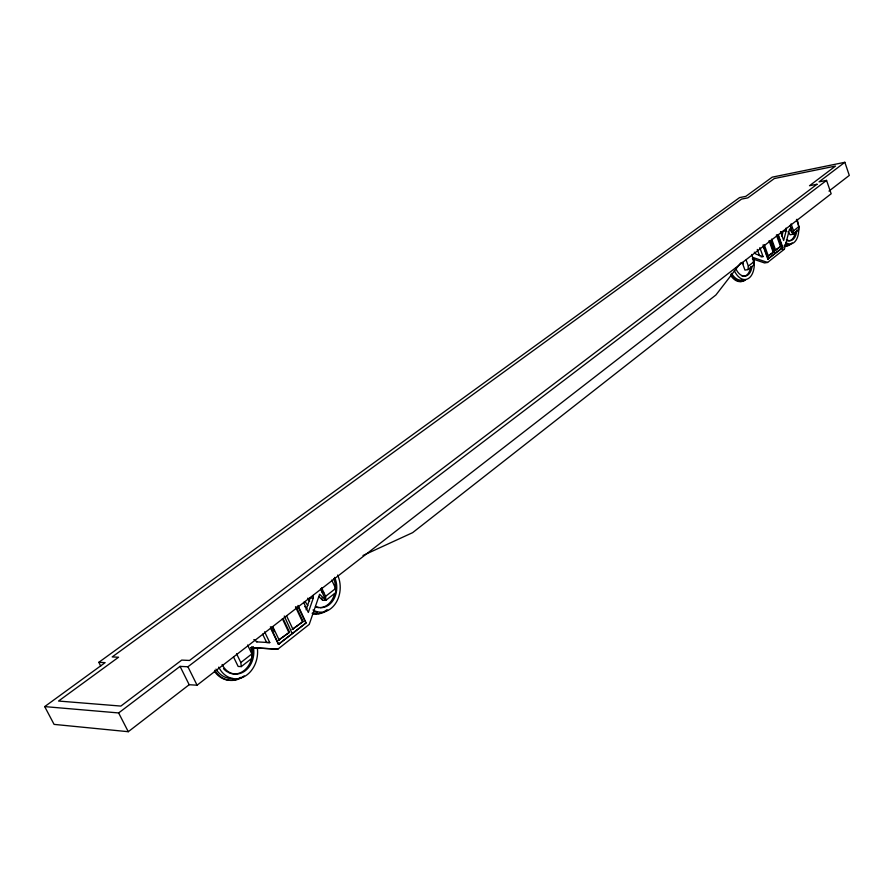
<?xml version="1.0" encoding="UTF-8"?>
<svg xmlns="http://www.w3.org/2000/svg" width="894" height="894" viewBox="0 0 894 894"><rect width="100%" height="100%" fill="white"/><g stroke="black" fill="none" stroke-linecap="round" stroke-linejoin="round"><path stroke-width="1.34" d="M742.132 262.322L744.959 270.1L747.999 269.608L748.345 266.121L746.144 260.031M747.999 269.608L753.821 265.049L754.167 261.573L751.597 254.455M787.983 231.624L790.14 234.764L793.146 234.239L793.537 230.82L791.089 223.869M752.346 258.802L764.56 262.948L767.588 262.456L784.396 249.191L789.558 228.998L793.146 234.239L798.577 229.982L798.979 226.573L796.487 219.488M785.994 228.115L786.128 230.842L783.658 240.464L780.529 231.635M781.881 236.184L783.122 231.378L786.128 230.842M306.072 609.809L310.117 598.086L313.269 598.097L313.202 595.449M313.269 598.097L308.318 612.446L303.58 602.332M740.791 262.791L715.904 294.986L412.648 532.645L362.998 555.476M250.588 647.625L277.833 649.2L309.235 624.403L319.594 594.286L325.863 600.343L335.887 592.487L335.63 588.487L331.741 580.072M270.591 628.024L278.392 644.373L306.139 622.85L297.948 605.439M763.174 246.174L767.801 259.081L782.809 247.504L778.272 234.709M278.392 644.373L306.139 622.85M767.801 259.081L782.809 247.504M233.535 656.967L238.15 666.455L241.279 666.611L252.298 657.984L251.873 653.905L247.582 645.021M289.533 632.203L278.481 640.238L289.533 632.203L283.141 618.715M303.144 621.509L292.237 629.432L303.144 621.509L296.26 606.881M767.611 256.265L773.846 251.84L769.812 240.553M771.835 241.726L774.953 250.499L781.132 246.118L777.143 234.876M773.846 251.84L768.359 256.142L764.303 244.811M774.953 250.499L781.132 246.118M241.279 666.611L240.832 662.532L251.873 653.905M319.124 596.879L322.7 600.332L325.863 600.343L325.584 596.343L335.63 588.487M748.345 266.121L754.167 261.573M793.537 230.82L798.979 226.573M100.72 666.03L98.821 662.32L105.123 662.633L44.7 706.606L54.076 724.386L128.278 731.705L189.182 684.715L197.071 685.206L831.163 193.774L826.559 180.387L819.027 181.873L844.852 162.295L849.3 175.414L828.973 191.093M44.7 706.606L118.634 712.943L180.052 666.376L187.919 666.768L826.559 180.387M98.821 662.32L739.561 197.596L745.831 196.356L772.204 177.157L844.852 162.295M790.922 227.936L792.43 227.668M796.576 230.328L798.577 229.982M782.384 249.527L784.396 249.191M775.154 253.293L770.952 240.374M761.029 256.924L763.051 256.589L759.833 247.649M322.131 592.32L323.717 592.32M292.17 633.522L284.281 616.022M264.613 631.823L269.776 642.607L266.635 642.507L262.624 634.137M277.833 649.2L251.046 647.58L252.298 657.984M256.422 641.858L269.776 642.607M767.588 262.456L752.927 257.461L753.821 265.049M763.051 256.589L756.067 254.187L754.301 252.164M253.851 639.568L257.003 641.791M118.634 712.943L128.278 731.705M187.919 666.768L197.071 685.206M180.052 666.376L189.182 684.715M236.586 653.782L240.832 662.532M272.815 626.728L279.263 640.26M272.022 626.705L274.369 631.633M270.39 626.772L278.794 644.384M282.359 618.704L288.74 632.181M286.661 615.988L293.031 629.454M298.138 606.68L305.737 622.839M295.478 606.881L302.351 621.498M321.572 587.716L325.584 596.343M320.533 588.867L325.863 600.343M321.639 598.041L322.7 600.332M757.274 249.437L759.565 255.818M763.096 244.822L768.181 259.014M771.69 239.089L775.713 250.365M769.052 240.687L773.086 251.963M778.339 236.061L782.429 247.56M776.383 235.01L780.384 246.241M790.028 225.411L793.146 234.239M244.163 675.864A27.569 22.294 -83.7 0 1 214.739 670.299M233.043 678.524A25.725 20.797 -83.7 0 1 215.979 669.114M241.089 677.272A27.558 22.283 -83.7 0 1 214.459 671.349M257.338 647.77A25.792 20.808 -83.8 0 1 243.805 676.847A25.792 20.808 -83.8 0 1 218.739 667.125M253.248 646.63A21.043 16.975 -83.8 0 1 243.392 672.009A21.043 16.975 -83.8 0 1 222.114 664.51M251.885 646.574A21.02 16.975 -83.7 0 1 246.331 668.489A21.02 16.975 -83.7 0 1 228.071 672.31M227.087 671.729A21.02 16.975 -83.7 0 1 223.511 668.634M327.651 609.943A26.161 20.439 -88.3 0 1 312.185 613.217M317.493 612.111A24.395 19.065 -88.3 0 1 313.749 611.809M306.798 608.434A24.395 19.065 -88.3 0 1 304.776 606.545M326.623 609.931A26.138 20.439 -88.3 0 1 323.762 611.809M321.751 612.748A26.138 20.439 -88.3 0 1 317.806 613.753M316.476 613.865A26.138 20.439 -88.3 0 1 312.464 613.53M334.635 577.379A19.959 15.567 -88.4 0 1 333.026 600.477A19.959 15.567 -88.4 0 1 315.481 606.367M309.637 601.293A19.959 15.567 -88.4 0 1 307.815 598.142M337.608 575.077A24.462 19.076 -88.4 0 1 335.205 603.975A24.462 19.076 -88.4 0 1 313.001 609.987M307.86 605.517A24.462 19.076 -88.4 0 1 305.279 601.606M333.741 578.519A19.947 15.567 -88.3 0 1 335.284 589.805M334.635 593.605A19.947 15.567 -88.3 0 1 320.097 607.641M318.745 607.618A19.947 15.567 -88.3 0 1 316.051 607.127M743.327 263.775A4.861 2.905 81.3 0 1 742.825 262.702M745.73 279.777A19.858 11.913 81.3 0 1 730.946 274.167M742.623 279.934A18.517 11.119 81.3 0 1 731.504 273.329M741.886 281.398A19.847 11.924 81.3 0 1 730.566 275.307M744.736 279.934A19.847 11.924 81.3 0 1 742.869 281.051M753.765 258.4A18.562 11.108 81.3 0 1 748.468 278.459A18.562 11.108 81.3 0 1 734.343 270.726M752.033 266.58A15.142 9.063 81.3 0 1 745.048 276.134A15.142 9.063 81.3 0 1 735.695 268.379M750.714 266.803A15.131 9.063 81.3 0 1 742.165 276.302M792.129 242.799A19.21 11.119 80.9 0 1 784.977 245.772M787.67 244.442A17.914 10.37 80.9 0 1 784.943 244.498M789.592 244.531A19.199 11.13 80.8 0 1 784.004 245.939M796.632 231.635A14.65 8.459 80.9 0 1 786.407 239.648M782.384 235.122A14.65 8.459 80.9 0 1 780.898 231.837M795.336 231.859A14.639 8.459 80.9 0 1 787.357 240.821M797.046 219.321A17.947 10.37 80.9 0 1 796.9 238.676A17.947 10.37 80.9 0 1 785.994 242.699M817.004 184.253L189.528 660.454L181.717 660.096L120.88 706.07L58.546 701.041L118.567 657.224L112.197 656.934L741.539 199.105L747.853 197.865L774.327 178.543L835.521 166.072L809.506 185.728L817.004 184.253"/></g></svg>
